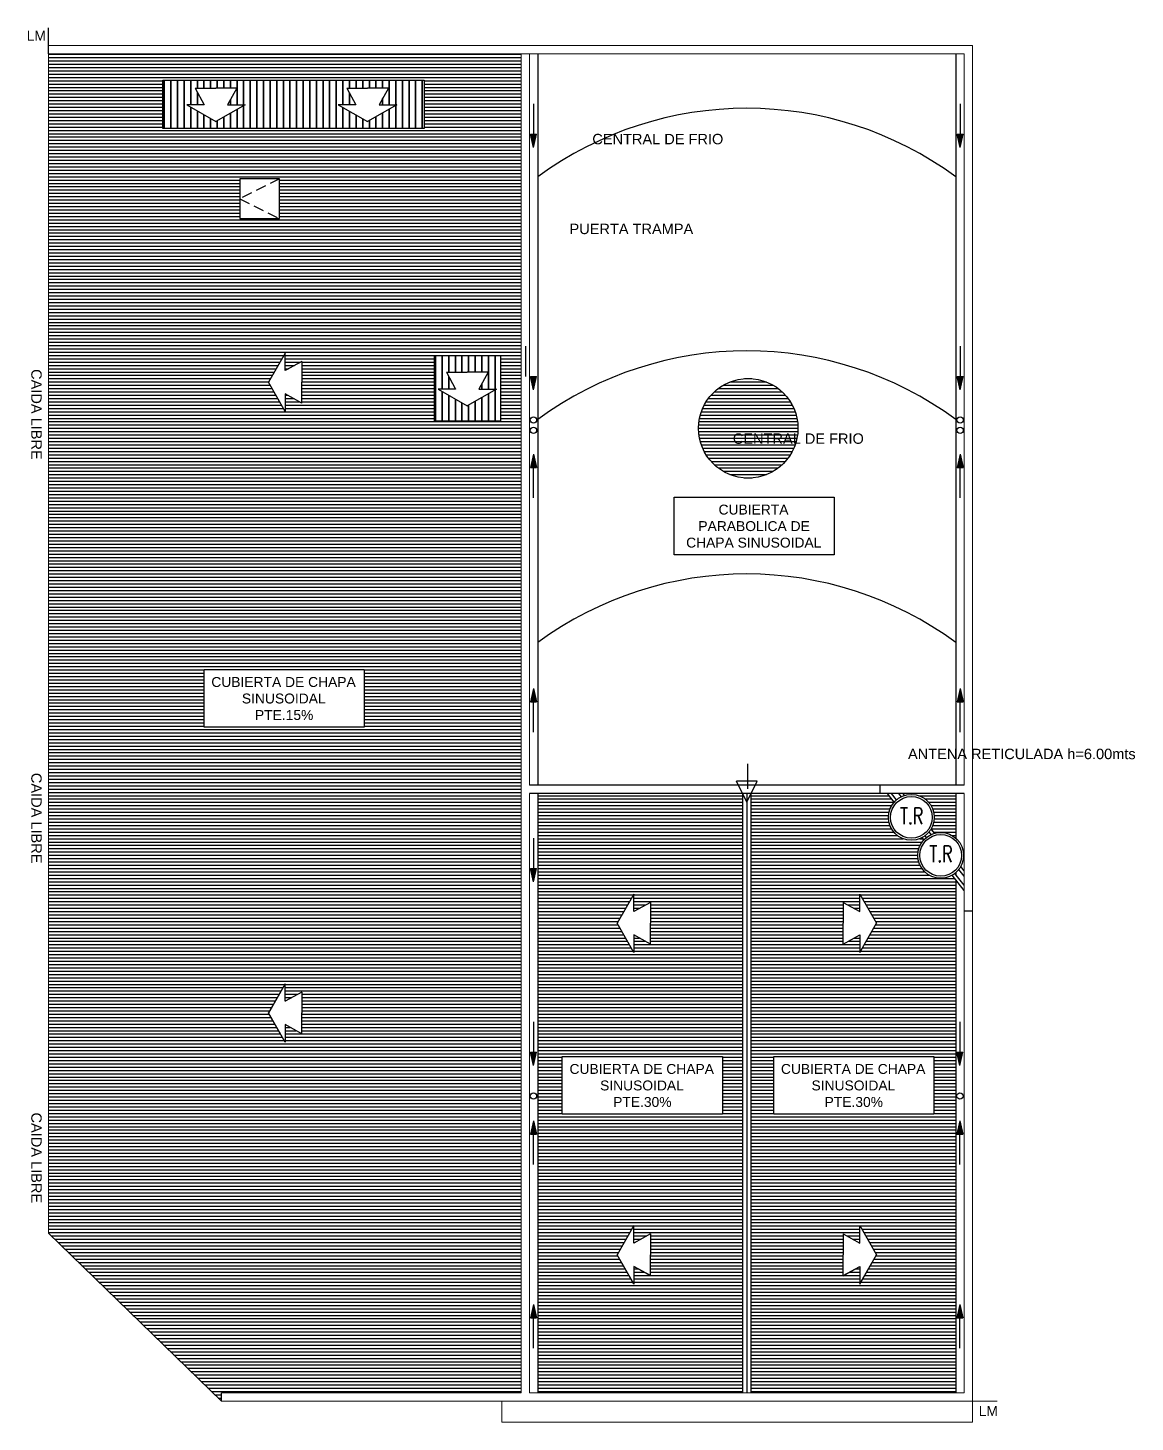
# Model space of a CAD drawing. Header units: millimetres. Extents: x 2448 to 2576, y 1154 to 1321.
# Drawn here: x 2541.81 to 2568.38, y 1285.03 to 1318.46 of the extents above; entities that cross this region are included whole.
import ezdxf
from ezdxf.enums import TextEntityAlignment as Align

# ---------------------------------------------------------------- set-up
doc = ezdxf.new("R2010")
doc.units = ezdxf.units.MM
doc.linetypes.add('HIDDEN', pattern=[0.375, 0.25, -0.125])
doc.linetypes.add('X-REF T19$0$HIDDEN', pattern=[0.375, 0.25, -0.125])
doc.styles.add('Arial', font='arial.ttf', dxfattribs={"height": 0.25})
doc.styles.add('COTAS', font='ROMANS.shx', dxfattribs={"width": 0.7})
doc.styles.get("Standard").update_dxf_attribs({"font": 'arial.ttf'})
doc.styles.add('X-REF T19$0$Arial', font='arial.ttf', dxfattribs={"height": 0.25})
doc.styles.add('X-REF T19$0$COTAS', font='ROMANS.shx', dxfattribs={"width": 0.7})
doc.styles.add('X-REF T19$0$Standard', font='txt')

# ---------------------------------------------------------------- blocks, each defined once
blk = doc.blocks.new('X-REF T19$0$Flecha')
for p, q in [((-0.198, 0.352), (0.002, 0.002)), ((-0.198, 0.141), (-0.198, 0.352)), ((-0.398, 0.252), (-0.198, 0.141)), ((-0.398, 0.252), (-0.398, 0.002)), ((-0.398, -0.248), (-0.398, 0.002)), ((-0.198, -0.348), (0.002, 0.002)), ((-0.398, -0.248), (-0.198, -0.138)), ((-0.198, -0.138), (-0.198, -0.348))]:
    blk.add_line(p, q)
blk = doc.blocks.new('X-REF T19$0$A$C04B75F45')
at = {"insert": (-0.16, 0.312), "char_height": 0.23751, "width": 0.79868, "attachment_point": 1, "style": 'X-REF T19$0$Standard'}
blk.add_mtext('\\pi0.19359;{\\fArial|b0|i0|c0|p34;LM}', dxfattribs=at)
blk = doc.blocks.new('X-REF T19$0$A$C70376564')
for p, q in [((0.5, 0.5), (0, 0.5)), ((0.25, 0), (0, 0.5)), ((0.25, 0), (0.5, 0.5))]:
    blk.add_line(p, q)
blk = doc.blocks.new('X-REF T19')
h = blk.add_hatch()
h.set_pattern_fill('LINE', color=8, scale=0.05)
h.set_pattern_definition([(0, (329.44977, 177.84881), (0, 0.15875), [])])
h.paths.add_polyline_path([(329.66, 178.459), (328.594, 178.435, -0.414214), (329.144, 177.885, -0.134242), (329.067, 177.605), (329.148, 177.503, -0.253672), (329.66, 177.387)])
h.paths.add_polyline_path([(319.231, 196.194), (307.889, 196.194), (307.889, 186.6), (307.889, 167.911), (312.038, 163.882), (312.038, 164.081), (319.231, 164.081), (319.231, 165.71)])
h.paths.add_polyline_path([(313.964, 173.694), (313.964, 173.194), (313.964, 172.694), (313.564, 172.916), (313.564, 172.494), (313.164, 173.194), (313.564, 173.894), (313.564, 173.472)], flags=16)
h.paths.add_polyline_path([(315.466, 180.045), (311.622, 180.045), (311.622, 181.428), (315.466, 181.428)], flags=16)
h.paths.add_polyline_path([(317.151, 187.384), (317.151, 188.964), (318.737, 188.964), (318.737, 187.384)], flags=16)
h.paths.add_polyline_path([(317.937, 187.757), (317.237, 188.157), (317.659, 188.157), (317.437, 188.557), (317.937, 188.557), (318.437, 188.557), (318.216, 188.157), (318.637, 188.157)], flags=0)
h.paths.add_polyline_path([(313.564, 187.619), (313.164, 188.319), (313.564, 189.019), (313.564, 188.597), (313.964, 188.819), (313.964, 188.319), (313.964, 187.819), (313.564, 188.04)], flags=16)
h.paths.add_polyline_path([(313.431, 192.244), (312.481, 192.244), (312.481, 193.194), (313.431, 193.194)], flags=16)
h.paths.add_polyline_path([(310.632, 194.401), (310.632, 195.564), (316.902, 195.564), (316.902, 194.401)], flags=16)
h.paths.add_polyline_path([(315.542, 194.572), (314.842, 194.972), (315.264, 194.972), (315.042, 195.372), (315.542, 195.372), (316.042, 195.372), (315.821, 194.972), (316.242, 194.972)], flags=0)
h.paths.add_polyline_path([(311.906, 194.572), (311.206, 194.972), (311.628, 194.972), (311.406, 195.372), (311.906, 195.372), (312.406, 195.372), (312.185, 194.972), (312.606, 194.972)], flags=0)
h.paths.add_polyline_path([(324.545, 178.452), (324.541, 178.459), (319.63, 178.459), (319.63, 164.081), (324.545, 164.081)])
h.paths.add_polyline_path([(324.06, 172.148), (324.06, 170.765), (320.217, 170.765), (320.217, 172.148)], flags=16)
h.paths.add_polyline_path([(321.934, 174.647), (321.534, 175.347), (321.934, 176.047), (321.934, 175.625), (322.334, 175.847), (322.334, 175.347), (322.334, 174.847), (321.934, 175.068)], flags=16)
h.paths.add_polyline_path([(321.934, 168.095), (321.934, 167.673), (322.334, 167.895), (322.334, 167.395), (322.334, 166.895), (321.934, 167.116), (321.934, 166.695), (321.534, 167.395)], flags=16)
h.paths.add_polyline_path([(329.66, 176.38), (329.569, 176.495, -0.574756), (328.748, 176.973, -0.189661), (328.895, 177.348), (328.854, 177.401, -0.567044), (328.044, 177.885, -0.183642), (328.182, 178.251), (328.018, 178.459), (324.751, 178.459), (324.745, 178.447), (324.745, 164.081), (329.66, 164.081)])
h.paths.add_polyline_path([(329.134, 172.148), (329.134, 170.765), (325.291, 170.765), (325.291, 172.148)], flags=16)
h.paths.add_polyline_path([(326.956, 174.847), (326.956, 175.347), (326.956, 175.847), (327.356, 175.625), (327.356, 176.047), (327.756, 175.347), (327.356, 174.647), (327.356, 175.068)], flags=16)
h.paths.add_polyline_path([(327.356, 168.095), (327.756, 167.395), (327.356, 166.695), (327.356, 167.116), (326.956, 166.895), (326.956, 167.395), (326.956, 167.895), (327.356, 167.673)], flags=16)
h.paths.add_polyline_path([(325.872, 187.215, 1), (323.484, 187.215, 1)])
h.paths.add_polyline_path([(315.653, 186.707), (318.922, 186.707), (318.922, 187.222), (315.653, 187.222)], flags=24)
h.paths.add_polyline_path([(312.281, 193.889), (315.55, 193.889), (315.55, 194.405), (312.281, 194.405)], flags=24)
h.paths.add_polyline_path([(311.55, 191.736), (314.644, 191.736), (314.644, 192.251), (311.55, 192.251)], flags=24)
h.paths.add_polyline_path([(311.72, 180.078), (315.305, 180.078), (315.305, 181.368), (311.72, 181.368)], flags=8)
h.paths.add_polyline_path([(320.314, 170.798), (323.899, 170.798), (323.899, 172.088), (320.314, 172.088)], flags=8)
h.paths.add_polyline_path([(325.388, 170.798), (328.974, 170.798), (328.974, 172.088), (325.388, 172.088)], flags=8)
h = blk.add_hatch()
h.set_pattern_fill('LINE', scale=0.05, angle=90)
h.paths.add_polyline_path([(316.902, 195.564), (310.632, 195.564), (310.632, 194.401), (316.902, 194.401)])
h.paths.add_polyline_path([(314.842, 194.972), (315.264, 194.972), (315.042, 195.372), (315.542, 195.372), (316.042, 195.372), (315.821, 194.972), (316.242, 194.972), (315.542, 194.572)], flags=16)
h.paths.add_polyline_path([(312.606, 194.972), (311.906, 194.572), (311.206, 194.972), (311.628, 194.972), (311.406, 195.372), (311.906, 195.372), (312.406, 195.372), (312.185, 194.972)], flags=16)
h.paths.add_polyline_path([(318.737, 188.964), (317.151, 188.964), (317.151, 187.384), (318.737, 187.384)])
h.paths.add_polyline_path([(317.937, 188.557), (318.437, 188.557), (318.216, 188.157), (318.637, 188.157), (317.937, 187.757), (317.237, 188.157), (317.659, 188.157), (317.437, 188.557)], flags=16)
h = blk.add_hatch(color=256)
h.dxf.hatch_style = 1
h.set_gradient(color1=(255, 255, 255), tint=1)
h.paths.add_polyline_path([(319.454, 194.266), (319.527, 193.948), (319.599, 194.266)])
h = blk.add_hatch(color=256)
h.dxf.hatch_style = 1
h.set_gradient(color1=(255, 255, 255), tint=1)
h.paths.add_polyline_path([(329.694, 194.266), (329.766, 193.948), (329.839, 194.266)])
h = blk.add_hatch(color=256)
h.dxf.hatch_style = 1
h.set_gradient(color1=(255, 255, 255), tint=1)
h.paths.add_polyline_path([(319.454, 188.458), (319.527, 188.14), (319.599, 188.458)])
h = blk.add_hatch(color=256)
h.dxf.hatch_style = 1
h.set_gradient(color1=(255, 255, 255), tint=1)
h.paths.add_polyline_path([(329.694, 188.458), (329.766, 188.14), (329.839, 188.458)])
h = blk.add_hatch(color=256)
h.dxf.hatch_style = 1
h.set_gradient(color1=(255, 255, 255), tint=1)
h.paths.add_polyline_path([(319.599, 186.273), (319.527, 186.591), (319.454, 186.273)])
h = blk.add_hatch(color=256)
h.dxf.hatch_style = 1
h.set_gradient(color1=(255, 255, 255), tint=1)
h.paths.add_polyline_path([(329.839, 186.273), (329.766, 186.591), (329.694, 186.273)])
h = blk.add_hatch(color=256)
h.dxf.hatch_style = 1
h.set_gradient(color1=(255, 255, 255), tint=1)
h.paths.add_polyline_path([(319.599, 180.657), (319.527, 180.975), (319.454, 180.657)])
h = blk.add_hatch(color=256)
h.dxf.hatch_style = 1
h.set_gradient(color1=(255, 255, 255), tint=1)
h.paths.add_polyline_path([(329.839, 180.657), (329.766, 180.975), (329.694, 180.657)])
h = blk.add_hatch(color=256)
h.dxf.hatch_style = 1
h.set_gradient(color1=(255, 255, 255), tint=1)
h.paths.add_polyline_path([(319.454, 176.655), (319.527, 176.337), (319.599, 176.655)])
h = blk.add_hatch(color=256)
h.dxf.hatch_style = 1
h.set_gradient(color1=(255, 255, 255), tint=1)
h.paths.add_polyline_path([(319.454, 172.25), (319.527, 171.932), (319.599, 172.25)])
h = blk.add_hatch(color=256)
h.dxf.hatch_style = 1
h.set_gradient(color1=(255, 255, 255), tint=1)
h.paths.add_polyline_path([(329.687, 172.25), (329.76, 171.932), (329.832, 172.25)])
h = blk.add_hatch(color=256)
h.dxf.hatch_style = 1
h.set_gradient(color1=(255, 255, 255), tint=1)
h.paths.add_polyline_path([(319.599, 170.29), (319.527, 170.608), (319.454, 170.29)])
h = blk.add_hatch(color=256)
h.dxf.hatch_style = 1
h.set_gradient(color1=(255, 255, 255), tint=1)
h.paths.add_polyline_path([(329.832, 170.29), (329.76, 170.608), (329.687, 170.29)])
h = blk.add_hatch(color=256)
h.dxf.hatch_style = 1
h.set_gradient(color1=(255, 255, 255), tint=1)
h.paths.add_polyline_path([(319.599, 165.885), (319.527, 166.203), (319.454, 165.885)])
h = blk.add_hatch(color=256)
h.dxf.hatch_style = 1
h.set_gradient(color1=(255, 255, 255), tint=1)
h.paths.add_polyline_path([(329.832, 165.885), (329.76, 166.203), (329.687, 165.885)])
at = {"lineweight": 13}
for p, q in [((307.889, 196.817), (307.889, 167.911)), ((307.889, 196.817), (307.889, 186.6)), ((330.059, 196.393), (307.889, 196.393)), ((330.059, 163.382), (330.059, 196.393)), ((329.86, 196.194), (307.889, 196.194)), ((319.231, 196.194), (319.231, 169.125)), ((319.231, 196.194), (319.231, 164.081)), ((319.43, 196.194), (319.429, 178.659)), ((329.86, 178.659), (329.86, 196.194)), ((319.43, 178.459), (319.429, 177.451)), ((319.43, 178.459), (319.43, 164.081)), ((329.86, 164.081), (329.86, 178.459)), ((319.231, 169.026), (319.231, 167.523)), ((307.889, 167.911), (312.038, 163.882)), ((319.231, 165.71), (319.231, 164.081)), ((319.43, 165.71), (319.43, 164.081)), ((312.038, 164.081), (319.231, 164.081)), ((312.038, 163.882), (317.645, 163.882)), ((312.038, 163.882), (330.652, 163.882)), ((313.464, 164.081), (316.336, 164.081)), ((316.435, 164.081), (319.231, 164.081)), ((317.645, 163.882), (319.883, 163.882)), ((318.764, 163.882), (318.764, 163.382)), ((319.43, 164.081), (319.883, 164.081)), ((319.43, 164.081), (329.86, 164.081)), ((318.764, 163.382), (330.059, 163.382))]:
    blk.add_line(p, q, dxfattribs=at)
for p, q in [((307.889, 196.194), (307.889, 196.817)), ((319.63, 196.194), (319.63, 178.659)), ((329.66, 196.194), (329.66, 178.659)), ((319.527, 194.995), (319.527, 194.266)), ((329.766, 194.995), (329.766, 194.266)), ((319.527, 193.948), (319.454, 194.266)), ((319.454, 194.266), (319.599, 194.266)), ((319.527, 193.948), (319.599, 194.266)), ((329.766, 193.948), (329.694, 194.266)), ((329.694, 194.266), (329.839, 194.266)), ((329.766, 193.948), (329.839, 194.266)), ((313.431, 193.194), (312.481, 193.194)), ((312.481, 193.194), (312.481, 192.244)), ((313.431, 192.244), (313.431, 193.194)), ((312.481, 192.244), (313.431, 192.244)), ((319.334, 189.186), (319.334, 188.458)), ((329.766, 189.186), (329.766, 188.458)), ((319.527, 188.14), (319.454, 188.458)), ((319.454, 188.458), (319.599, 188.458)), ((319.527, 188.14), (319.599, 188.458)), ((329.766, 188.14), (329.694, 188.458)), ((329.694, 188.458), (329.839, 188.458)), ((329.766, 188.14), (329.839, 188.458)), ((319.527, 186.591), (319.454, 186.273)), ((319.527, 186.591), (319.599, 186.273)), ((329.766, 186.591), (329.694, 186.273)), ((329.766, 186.591), (329.839, 186.273)), ((319.454, 186.273), (319.599, 186.273)), ((319.527, 185.544), (319.527, 186.273)), ((329.694, 186.273), (329.839, 186.273)), ((329.766, 185.544), (329.766, 186.273)), ((319.527, 180.975), (319.454, 180.657)), ((319.527, 180.975), (319.599, 180.657)), ((329.766, 180.975), (329.694, 180.657)), ((329.766, 180.975), (329.839, 180.657)), ((319.454, 180.657), (319.599, 180.657)), ((319.527, 179.928), (319.527, 180.657)), ((329.694, 180.657), (329.839, 180.657)), ((329.766, 179.928), (329.766, 180.657)), ((324.659, 179.171), (324.659, 178.572)), ((329.86, 178.659), (319.43, 178.659)), ((327.844, 178.459), (327.844, 178.659)), ((329.86, 178.459), (319.43, 178.459)), ((319.63, 178.459), (319.63, 164.081)), ((324.545, 178.459), (324.545, 164.081)), ((324.645, 178.459), (324.645, 164.081)), ((324.745, 178.459), (324.745, 164.081)), ((328.182, 178.251), (328.018, 178.459)), ((328.24, 178.307), (328.12, 178.459)), ((328.353, 178.38), (328.291, 178.459)), ((328.431, 178.411), (328.393, 178.459)), ((329.66, 178.459), (329.66, 177.387)), ((329.148, 177.503), (329.067, 177.605)), ((319.527, 177.383), (319.527, 176.655)), ((328.895, 177.348), (328.854, 177.401)), ((328.954, 177.403), (328.922, 177.444)), ((329.069, 177.474), (329.019, 177.537)), ((319.527, 176.337), (319.454, 176.655)), ((319.454, 176.655), (319.599, 176.655)), ((319.527, 176.337), (319.599, 176.655)), ((329.86, 176.256), (329.636, 176.539)), ((329.66, 176.559), (329.66, 176.509)), ((329.86, 176.472), (329.732, 176.635)), ((329.86, 176.602), (329.778, 176.705)), ((329.86, 176.127), (329.569, 176.495)), ((329.66, 176.38), (329.66, 164.081)), ((329.86, 175.643), (330.059, 175.643)), ((319.527, 172.979), (319.527, 172.25)), ((329.76, 172.979), (329.76, 172.25)), ((319.527, 171.932), (319.454, 172.25)), ((319.454, 172.25), (319.599, 172.25)), ((319.527, 171.932), (319.599, 172.25)), ((329.76, 171.932), (329.687, 172.25)), ((329.687, 172.25), (329.832, 172.25)), ((329.76, 171.932), (329.832, 172.25)), ((319.527, 170.608), (319.454, 170.29)), ((319.527, 170.608), (319.599, 170.29)), ((329.76, 170.608), (329.687, 170.29)), ((329.76, 170.608), (329.832, 170.29)), ((319.454, 170.29), (319.599, 170.29)), ((319.527, 169.561), (319.527, 170.29)), ((329.687, 170.29), (329.832, 170.29)), ((329.76, 169.561), (329.76, 170.29)), ((319.527, 166.203), (319.454, 165.885)), ((319.527, 166.203), (319.599, 165.885)), ((329.76, 166.203), (329.687, 165.885)), ((329.76, 166.203), (329.832, 165.885)), ((319.454, 165.885), (319.599, 165.885)), ((319.527, 165.156), (319.527, 165.885)), ((329.687, 165.885), (329.832, 165.885)), ((329.76, 165.156), (329.76, 165.885)), ((312.038, 163.882), (312.038, 164.081))]:
    blk.add_line(p, q)
at = {"linetype": 'X-REF T19$0$HIDDEN'}
for p, q in [((313.431, 193.194), (312.481, 192.719)), ((312.481, 192.719), (313.431, 192.244))]:
    blk.add_line(p, q, dxfattribs=at)
for points in [[(310.632, 195.564), (316.902, 195.564), (316.902, 194.401), (310.632, 194.401)], [(317.151, 188.964), (318.737, 188.964), (318.737, 187.384), (317.151, 187.384)], [(322.9, 185.562), (326.743, 185.562), (326.743, 184.179), (322.9, 184.179)], [(311.622, 181.428), (315.466, 181.428), (315.466, 180.045), (311.622, 180.045)], [(320.217, 172.148), (324.06, 172.148), (324.06, 170.765), (320.217, 170.765)], [(325.291, 172.148), (329.134, 172.148), (329.134, 170.765), (325.291, 170.765)]]:
    blk.add_lwpolyline(points, close=True)
for centre, radius in [((324.678, 187.215), 1.194), ((319.525, 187.412), 0.0756), ((319.525, 187.164), 0.0756), ((329.764, 187.412), 0.0756), ((329.764, 187.164), 0.0756), ((319.525, 171.204), 0.0756), ((329.758, 171.204), 0.0756)]:
    blk.add_circle(centre, radius)
at = {"linetype": 'ByBlock', "ltscale": 3.05}
for centre, radius in [((328.594, 177.885), 0.55), ((328.594, 177.885), 0.5), ((329.298, 176.973), 0.55), ((329.298, 176.973), 0.5)]:
    blk.add_circle(centre, radius, dxfattribs=at)
for centre in [(324.645, 186.419), (324.645, 180.601), (324.645, 175.251)]:
    blk.add_arc(centre, 8.47, 53.694, 126.306)
for name, p in [('X-REF T19$0$A$C04B75F45', (307.332, 196.434)), ('X-REF T19$0$A$C70376564', (324.396, 178.249))]:
    blk.add_blockref(name, p)
at = {"yscale": 2, "zscale": 2}
for p, xscale, rotation in [((311.903, 194.575), 2, 270), ((315.539, 194.575), 2, 270), ((313.168, 188.322), 2, 180), ((317.934, 187.761), 2, 270), ((321.538, 175.35), 2, 180), ((327.752, 175.35), -2, 180), ((313.168, 173.197), 2, 180), ((321.538, 167.398), 2, 180), ((327.752, 167.398), -2, 180)]:
    blk.add_blockref('X-REF T19$0$Flecha', p, dxfattribs=dict(at, xscale=xscale, rotation=rotation))
at = {"style": 'X-REF T19$0$COTAS', "width": 0.7}
for p in [(328.6, 177.721), (329.304, 176.809)]:
    blk.add_text('T.R', height=0.394, dxfattribs=at).set_placement(p, align=Align.CENTER)
for s, insert, char_height, width, attachment_point, style in [('CENTRAL DE FRIO', (324.081, 194.022), 0.25, 11.71958, 9, 'X-REF T19$0$Arial'), ('PUERTA TRAMPA', (323.359, 191.868), 0.25, 11.71958, 9, 'X-REF T19$0$Arial'), ('CENTRAL DE FRIO', (327.453, 186.839), 0.25, 11.71958, 9, 'X-REF T19$0$Arial'), ('\\pi0.93644;{\\fArial|b0|i0|c0|p34;CUBIERTA \\P\\pi0.45211;PARABOLICA DE \\P\\pi0.15887;CHAPA SINUSOIDAL}', (323.03, 185.384), 0.23751, 3.53446, 1, 'X-REF T19$0$Standard'), ('\\pi0.04222;{\\fArial|b0|i0|c0|p34;CUBIERTA DE CHAPA \\P\\pi0.77572;SINUSOIDAL\\P\\pi1.08946;PTE.15%}', (311.753, 181.249), 0.23751, 3.53446, 1, 'X-REF T19$0$Standard'), ('ANTENA RETICULADA h=6.00mts', (333.975, 179.277), 0.25, 11.71958, 9, 'X-REF T19$0$Arial'), ('\\pi0.04222;{\\fArial|b0|i0|c0|p34;CUBIERTA DE CHAPA \\P\\pi0.77572;SINUSOIDAL\\P\\pi1.08946;PTE.30%}', (320.348, 171.97), 0.23751, 3.53446, 1, 'X-REF T19$0$Standard'), ('\\pi0.04222;{\\fArial|b0|i0|c0|p34;CUBIERTA DE CHAPA \\P\\pi0.77572;SINUSOIDAL\\P\\pi1.08946;PTE.30%}', (325.422, 171.97), 0.23751, 3.53446, 1, 'X-REF T19$0$Standard'), ('\\pi0.19359;{\\fArial|b0|i0|c0|p34;LM}', (330.016, 163.768), 0.23751, 0.79868, 1, 'X-REF T19$0$Standard')]:
    blk.add_mtext(s, dxfattribs=dict(insert=insert, char_height=char_height, width=width, attachment_point=attachment_point, style=style))
at = {"char_height": 0.25, "width": 5.66473, "attachment_point": 9, "rotation": 270, "style": 'X-REF T19$0$Arial'}
for insert in [(307.471, 186.461), (307.471, 176.778), (307.471, 168.633)]:
    blk.add_mtext('CAIDA LIBRE', dxfattribs=dict(at, insert=insert))
blk = doc.blocks.new('Flecha')
for p, q in [((-0.198, 0.352), (0.002, 0.002)), ((-0.198, 0.141), (-0.198, 0.352)), ((-0.398, 0.252), (-0.198, 0.141)), ((-0.398, 0.252), (-0.398, 0.002)), ((-0.398, -0.248), (-0.398, 0.002)), ((-0.198, -0.348), (0.002, 0.002)), ((-0.398, -0.248), (-0.198, -0.138)), ((-0.198, -0.138), (-0.198, -0.348))]:
    blk.add_line(p, q)
blk = doc.blocks.new('A$C04B75F45')
at = {"insert": (-0.16, 0.312), "char_height": 0.23751, "width": 0.79868, "attachment_point": 1}
blk.add_mtext('\\pi0.19359;LM', dxfattribs=at)
blk = doc.blocks.new('A$C70376564')
for p, q in [((0.5, 0.5), (0, 0.5)), ((0.25, 0), (0, 0.5)), ((0.25, 0), (0.5, 0.5))]:
    blk.add_line(p, q)

msp = doc.modelspace()

# ---------------------------------------------------------------- hatches: boundary and pattern name
h = msp.add_hatch()
h.set_pattern_fill('LINE', color=8, scale=0.05)
h.set_pattern_definition([(0, (2563.8638, 1299.49695), (0, 0.15875), [])])
h.paths.add_polyline_path([(2564.074, 1300.107), (2563.008, 1300.083, -0.414214), (2563.558, 1299.533, -0.134242), (2563.481, 1299.254), (2563.562, 1299.151, -0.253672), (2564.074, 1299.035)])
h.paths.add_polyline_path([(2553.645, 1317.842), (2542.303, 1317.842), (2542.303, 1308.248), (2542.303, 1289.559), (2546.452, 1285.53), (2546.452, 1285.729), (2553.645, 1285.729), (2553.645, 1287.358)])
h.paths.add_polyline_path([(2548.378, 1295.342), (2548.378, 1294.842), (2548.378, 1294.342), (2547.978, 1294.564), (2547.978, 1294.142), (2547.578, 1294.842), (2547.978, 1295.542), (2547.978, 1295.121)], flags=16)
h.paths.add_polyline_path([(2549.88, 1301.693), (2546.036, 1301.693), (2546.036, 1303.076), (2549.88, 1303.076)], flags=16)
h.paths.add_polyline_path([(2551.565, 1309.032), (2551.565, 1310.612), (2553.151, 1310.612), (2553.151, 1309.032)], flags=16)
h.paths.add_polyline_path([(2552.352, 1309.405), (2551.652, 1309.805), (2552.073, 1309.805), (2551.852, 1310.205), (2552.352, 1310.205), (2552.852, 1310.205), (2552.63, 1309.805), (2553.052, 1309.805)], flags=0)
h.paths.add_polyline_path([(2547.978, 1309.267), (2547.578, 1309.967), (2547.978, 1310.667), (2547.978, 1310.245), (2548.378, 1310.467), (2548.378, 1309.967), (2548.378, 1309.467), (2547.978, 1309.689)], flags=16)
h.paths.add_polyline_path([(2547.845, 1313.892), (2546.895, 1313.892), (2546.895, 1314.842), (2547.845, 1314.842)], flags=16)
h.paths.add_polyline_path([(2545.046, 1316.049), (2545.046, 1317.212), (2551.316, 1317.212), (2551.316, 1316.049)], flags=16)
h.paths.add_polyline_path([(2549.956, 1316.22), (2549.256, 1316.62), (2549.678, 1316.62), (2549.456, 1317.02), (2549.956, 1317.02), (2550.456, 1317.02), (2550.235, 1316.62), (2550.656, 1316.62)], flags=0)
h.paths.add_polyline_path([(2546.32, 1316.22), (2545.62, 1316.62), (2546.042, 1316.62), (2545.82, 1317.02), (2546.32, 1317.02), (2546.82, 1317.02), (2546.599, 1316.62), (2547.02, 1316.62)], flags=0)
h.paths.add_polyline_path([(2558.959, 1300.1), (2558.955, 1300.107), (2554.044, 1300.107), (2554.044, 1285.729), (2558.959, 1285.729)])
h.paths.add_polyline_path([(2558.474, 1293.796), (2558.474, 1292.413), (2554.631, 1292.413), (2554.631, 1293.796)], flags=16)
h.paths.add_polyline_path([(2556.348, 1296.295), (2555.948, 1296.995), (2556.348, 1297.695), (2556.348, 1297.273), (2556.748, 1297.495), (2556.748, 1296.995), (2556.748, 1296.495), (2556.348, 1296.716)], flags=16)
h.paths.add_polyline_path([(2556.348, 1289.743), (2556.348, 1289.322), (2556.748, 1289.543), (2556.748, 1289.043), (2556.748, 1288.543), (2556.348, 1288.765), (2556.348, 1288.343), (2555.948, 1289.043)], flags=16)
h.paths.add_polyline_path([(2564.074, 1298.028), (2563.983, 1298.143, -0.574756), (2563.162, 1298.621, -0.189661), (2563.309, 1298.996), (2563.268, 1299.049, -0.567044), (2562.458, 1299.533, -0.183642), (2562.597, 1299.899), (2562.432, 1300.107), (2559.165, 1300.107), (2559.159, 1300.095), (2559.159, 1285.729), (2564.074, 1285.729)])
h.paths.add_polyline_path([(2563.548, 1293.796), (2563.548, 1292.413), (2559.705, 1292.413), (2559.705, 1293.796)], flags=16)
h.paths.add_polyline_path([(2561.37, 1296.495), (2561.37, 1296.995), (2561.37, 1297.495), (2561.77, 1297.273), (2561.77, 1297.695), (2562.17, 1296.995), (2561.77, 1296.295), (2561.77, 1296.716)], flags=16)
h.paths.add_polyline_path([(2561.77, 1289.743), (2562.17, 1289.043), (2561.77, 1288.343), (2561.77, 1288.765), (2561.37, 1288.543), (2561.37, 1289.043), (2561.37, 1289.543), (2561.77, 1289.322)], flags=16)
h.paths.add_polyline_path([(2560.286, 1308.863, 1), (2557.898, 1308.863, 1)])
h.paths.add_polyline_path([(2550.067, 1308.355), (2553.336, 1308.355), (2553.336, 1308.87), (2550.067, 1308.87)], flags=24)
h.paths.add_polyline_path([(2546.695, 1315.537), (2549.964, 1315.537), (2549.964, 1316.053), (2546.695, 1316.053)], flags=24)
h.paths.add_polyline_path([(2545.964, 1313.384), (2549.058, 1313.384), (2549.058, 1313.899), (2545.964, 1313.899)], flags=24)
h.paths.add_polyline_path([(2546.134, 1301.726), (2549.719, 1301.726), (2549.719, 1303.016), (2546.134, 1303.016)], flags=8)
h.paths.add_polyline_path([(2554.728, 1292.447), (2558.313, 1292.447), (2558.313, 1293.736), (2554.728, 1293.736)], flags=8)
h.paths.add_polyline_path([(2559.802, 1292.447), (2563.388, 1292.447), (2563.388, 1293.736), (2559.802, 1293.736)], flags=8)
h = msp.add_hatch()
h.set_pattern_fill('LINE', scale=0.05, angle=90)
h.set_pattern_definition([(90, (2234.41403, 1121.64814), (-0.15875, 1e-17), [])])
h.paths.add_polyline_path([(2551.316, 1316.049), (2551.316, 1317.212), (2545.046, 1317.212), (2545.046, 1316.049)])
h.paths.add_polyline_path([(2549.256, 1316.62), (2549.678, 1316.62), (2549.456, 1317.02), (2549.956, 1317.02), (2550.456, 1317.02), (2550.235, 1316.62), (2550.656, 1316.62), (2549.956, 1316.22)], flags=16)
h.paths.add_polyline_path([(2547.02, 1316.62), (2546.32, 1316.22), (2545.62, 1316.62), (2546.042, 1316.62), (2545.82, 1317.02), (2546.32, 1317.02), (2546.82, 1317.02), (2546.599, 1316.62)], flags=16)
h.paths.add_polyline_path([(2551.565, 1310.612), (2551.565, 1309.032), (2553.151, 1309.032), (2553.151, 1310.612)])
h.paths.add_polyline_path([(2552.352, 1310.205), (2552.852, 1310.205), (2552.63, 1309.805), (2553.052, 1309.805), (2552.352, 1309.405), (2551.652, 1309.805), (2552.073, 1309.805), (2551.852, 1310.205)], flags=16)
h = msp.add_hatch(color=256)
h.dxf.hatch_style = 1
h.set_gradient(color1=(255, 255, 255), tint=1)
h.paths.add_polyline_path([(2553.868, 1315.914), (2553.941, 1315.596), (2554.013, 1315.914)])
h = msp.add_hatch(color=256)
h.dxf.hatch_style = 1
h.set_gradient(color1=(255, 255, 255), tint=1)
h.paths.add_polyline_path([(2564.108, 1315.914), (2564.18, 1315.596), (2564.253, 1315.914)])
h = msp.add_hatch(color=256)
h.dxf.hatch_style = 1
h.set_gradient(color1=(255, 255, 255), tint=1)
h.paths.add_polyline_path([(2553.868, 1310.106), (2553.941, 1309.788), (2554.013, 1310.106)])
h = msp.add_hatch(color=256)
h.dxf.hatch_style = 1
h.set_gradient(color1=(255, 255, 255), tint=1)
h.paths.add_polyline_path([(2564.108, 1310.106), (2564.18, 1309.788), (2564.253, 1310.106)])
h = msp.add_hatch(color=256)
h.dxf.hatch_style = 1
h.set_gradient(color1=(255, 255, 255), tint=1)
h.paths.add_polyline_path([(2554.013, 1307.921), (2553.941, 1308.239), (2553.868, 1307.921)])
h = msp.add_hatch(color=256)
h.dxf.hatch_style = 1
h.set_gradient(color1=(255, 255, 255), tint=1)
h.paths.add_polyline_path([(2564.253, 1307.921), (2564.18, 1308.239), (2564.108, 1307.921)])
h = msp.add_hatch(color=256)
h.dxf.hatch_style = 1
h.set_gradient(color1=(255, 255, 255), tint=1)
h.paths.add_polyline_path([(2554.013, 1302.305), (2553.941, 1302.623), (2553.868, 1302.305)])
h = msp.add_hatch(color=256)
h.dxf.hatch_style = 1
h.set_gradient(color1=(255, 255, 255), tint=1)
h.paths.add_polyline_path([(2564.253, 1302.305), (2564.18, 1302.623), (2564.108, 1302.305)])
h = msp.add_hatch(color=256)
h.dxf.hatch_style = 1
h.set_gradient(color1=(255, 255, 255), tint=1)
h.paths.add_polyline_path([(2553.868, 1298.303), (2553.941, 1297.985), (2554.013, 1298.303)])
h = msp.add_hatch(color=256)
h.dxf.hatch_style = 1
h.set_gradient(color1=(255, 255, 255), tint=1)
h.paths.add_polyline_path([(2553.868, 1293.898), (2553.941, 1293.58), (2554.013, 1293.898)])
h = msp.add_hatch(color=256)
h.dxf.hatch_style = 1
h.set_gradient(color1=(255, 255, 255), tint=1)
h.paths.add_polyline_path([(2564.101, 1293.898), (2564.174, 1293.58), (2564.246, 1293.898)])
h = msp.add_hatch(color=256)
h.dxf.hatch_style = 1
h.set_gradient(color1=(255, 255, 255), tint=1)
h.paths.add_polyline_path([(2554.013, 1291.938), (2553.941, 1292.256), (2553.868, 1291.938)])
h = msp.add_hatch(color=256)
h.dxf.hatch_style = 1
h.set_gradient(color1=(255, 255, 255), tint=1)
h.paths.add_polyline_path([(2564.246, 1291.938), (2564.174, 1292.256), (2564.101, 1291.938)])
h = msp.add_hatch(color=256)
h.dxf.hatch_style = 1
h.set_gradient(color1=(255, 255, 255), tint=1)
h.paths.add_polyline_path([(2554.013, 1287.533), (2553.941, 1287.851), (2553.868, 1287.533)])
h = msp.add_hatch(color=256)
h.dxf.hatch_style = 1
h.set_gradient(color1=(255, 255, 255), tint=1)
h.paths.add_polyline_path([(2564.246, 1287.533), (2564.174, 1287.851), (2564.101, 1287.533)])

# ---------------------------------------------------------------- linework, layer by layer
at = {"lineweight": 13}
for p, q in [((2542.303, 1318.465), (2542.303, 1289.559)), ((2542.303, 1318.465), (2542.303, 1308.248)), ((2564.473, 1318.041), (2542.303, 1318.041)), ((2564.473, 1285.03), (2564.473, 1318.041)), ((2564.274, 1317.842), (2542.303, 1317.842)), ((2553.645, 1317.842), (2553.645, 1290.773)), ((2553.645, 1317.842), (2553.645, 1285.729)), ((2553.844, 1317.842), (2553.843, 1300.307)), ((2564.274, 1300.307), (2564.274, 1317.842)), ((2553.844, 1300.107), (2553.843, 1299.099)), ((2553.844, 1300.107), (2553.844, 1285.729)), ((2564.274, 1285.729), (2564.274, 1300.107)), ((2553.645, 1290.674), (2553.645, 1289.171)), ((2542.303, 1289.559), (2546.452, 1285.53)), ((2553.645, 1287.358), (2553.645, 1285.729)), ((2553.844, 1287.358), (2553.844, 1285.729)), ((2546.452, 1285.729), (2553.645, 1285.729)), ((2547.878, 1285.729), (2550.75, 1285.729)), ((2550.849, 1285.729), (2553.645, 1285.729)), ((2553.844, 1285.729), (2554.297, 1285.729)), ((2553.844, 1285.729), (2564.274, 1285.729)), ((2546.452, 1285.53), (2552.059, 1285.53)), ((2546.452, 1285.53), (2565.066, 1285.53)), ((2552.059, 1285.53), (2554.297, 1285.53)), ((2553.178, 1285.53), (2553.178, 1285.03)), ((2553.178, 1285.03), (2564.473, 1285.03))]:
    msp.add_line(p, q, dxfattribs=at)
for p, q in [((2542.303, 1317.842), (2542.303, 1318.465)), ((2554.044, 1317.842), (2554.044, 1300.307)), ((2564.074, 1317.842), (2564.074, 1300.307)), ((2553.941, 1316.643), (2553.941, 1315.914)), ((2564.18, 1316.643), (2564.18, 1315.914)), ((2553.941, 1315.596), (2553.868, 1315.914)), ((2553.868, 1315.914), (2554.013, 1315.914)), ((2553.941, 1315.596), (2554.013, 1315.914)), ((2564.18, 1315.596), (2564.108, 1315.914)), ((2564.108, 1315.914), (2564.253, 1315.914)), ((2564.18, 1315.596), (2564.253, 1315.914)), ((2547.845, 1314.842), (2546.895, 1314.842)), ((2546.895, 1314.842), (2546.895, 1313.892)), ((2547.845, 1313.892), (2547.845, 1314.842)), ((2546.895, 1313.892), (2547.845, 1313.892)), ((2553.748, 1310.834), (2553.748, 1310.106)), ((2564.18, 1310.834), (2564.18, 1310.106)), ((2553.941, 1309.788), (2553.868, 1310.106)), ((2553.868, 1310.106), (2554.013, 1310.106)), ((2553.941, 1309.788), (2554.013, 1310.106)), ((2564.18, 1309.788), (2564.108, 1310.106)), ((2564.108, 1310.106), (2564.253, 1310.106)), ((2564.18, 1309.788), (2564.253, 1310.106)), ((2553.941, 1308.239), (2553.868, 1307.921)), ((2553.941, 1308.239), (2554.013, 1307.921)), ((2564.18, 1308.239), (2564.108, 1307.921)), ((2564.18, 1308.239), (2564.253, 1307.921)), ((2553.868, 1307.921), (2554.013, 1307.921)), ((2553.941, 1307.192), (2553.941, 1307.921)), ((2564.108, 1307.921), (2564.253, 1307.921)), ((2564.18, 1307.192), (2564.18, 1307.921)), ((2553.941, 1302.623), (2553.868, 1302.305)), ((2553.941, 1302.623), (2554.013, 1302.305)), ((2564.18, 1302.623), (2564.108, 1302.305)), ((2564.18, 1302.623), (2564.253, 1302.305)), ((2553.868, 1302.305), (2554.013, 1302.305)), ((2553.941, 1301.576), (2553.941, 1302.305)), ((2564.108, 1302.305), (2564.253, 1302.305)), ((2564.18, 1301.576), (2564.18, 1302.305)), ((2559.073, 1300.819), (2559.073, 1300.22)), ((2564.274, 1300.307), (2553.844, 1300.307)), ((2562.258, 1300.107), (2562.258, 1300.307)), ((2564.274, 1300.107), (2553.844, 1300.107)), ((2554.044, 1300.107), (2554.044, 1285.729)), ((2558.959, 1300.107), (2558.959, 1285.729)), ((2559.059, 1300.107), (2559.059, 1285.729)), ((2559.159, 1300.107), (2559.159, 1285.729)), ((2562.597, 1299.899), (2562.432, 1300.107)), ((2562.654, 1299.955), (2562.534, 1300.107)), ((2562.767, 1300.028), (2562.705, 1300.107)), ((2562.845, 1300.059), (2562.807, 1300.107)), ((2564.074, 1300.107), (2564.074, 1299.035)), ((2553.941, 1299.032), (2553.941, 1298.303)), ((2563.309, 1298.996), (2563.268, 1299.049)), ((2563.368, 1299.051), (2563.336, 1299.092)), ((2563.483, 1299.122), (2563.433, 1299.185)), ((2563.562, 1299.151), (2563.481, 1299.254)), ((2553.941, 1297.985), (2553.868, 1298.303)), ((2553.868, 1298.303), (2554.013, 1298.303)), ((2553.941, 1297.985), (2554.013, 1298.303)), ((2564.274, 1298.121), (2564.146, 1298.283)), ((2564.274, 1298.25), (2564.192, 1298.353)), ((2564.274, 1297.775), (2563.983, 1298.143)), ((2564.274, 1297.904), (2564.05, 1298.188)), ((2564.074, 1298.207), (2564.074, 1298.157)), ((2564.074, 1298.028), (2564.074, 1285.729)), ((2564.274, 1297.291), (2564.473, 1297.291)), ((2553.941, 1294.627), (2553.941, 1293.898)), ((2564.174, 1294.627), (2564.174, 1293.898)), ((2553.941, 1293.58), (2553.868, 1293.898)), ((2553.868, 1293.898), (2554.013, 1293.898)), ((2553.941, 1293.58), (2554.013, 1293.898)), ((2564.174, 1293.58), (2564.101, 1293.898)), ((2564.101, 1293.898), (2564.246, 1293.898)), ((2564.174, 1293.58), (2564.246, 1293.898)), ((2553.941, 1292.256), (2553.868, 1291.938)), ((2553.941, 1292.256), (2554.013, 1291.938)), ((2564.174, 1292.256), (2564.101, 1291.938)), ((2564.174, 1292.256), (2564.246, 1291.938)), ((2553.868, 1291.938), (2554.013, 1291.938)), ((2553.941, 1291.21), (2553.941, 1291.938)), ((2564.101, 1291.938), (2564.246, 1291.938)), ((2564.174, 1291.21), (2564.174, 1291.938)), ((2553.941, 1287.851), (2553.868, 1287.533)), ((2553.941, 1287.851), (2554.013, 1287.533)), ((2564.174, 1287.851), (2564.101, 1287.533)), ((2564.174, 1287.851), (2564.246, 1287.533)), ((2553.868, 1287.533), (2554.013, 1287.533)), ((2553.941, 1286.805), (2553.941, 1287.533)), ((2564.101, 1287.533), (2564.246, 1287.533)), ((2564.174, 1286.805), (2564.174, 1287.533)), ((2546.452, 1285.53), (2546.452, 1285.729))]:
    msp.add_line(p, q)
at = {"linetype": 'HIDDEN'}
for p, q in [((2547.845, 1314.842), (2546.895, 1314.367)), ((2546.895, 1314.367), (2547.845, 1313.892))]:
    msp.add_line(p, q, dxfattribs=at)
for points in [[(2545.046, 1317.212), (2551.316, 1317.212), (2551.316, 1316.049), (2545.046, 1316.049)], [(2551.565, 1310.612), (2553.151, 1310.612), (2553.151, 1309.032), (2551.565, 1309.032)], [(2557.314, 1307.21), (2561.157, 1307.21), (2561.157, 1305.827), (2557.314, 1305.827)], [(2546.036, 1303.076), (2549.88, 1303.076), (2549.88, 1301.693), (2546.036, 1301.693)], [(2554.631, 1293.796), (2558.474, 1293.796), (2558.474, 1292.413), (2554.631, 1292.413)], [(2559.705, 1293.796), (2563.548, 1293.796), (2563.548, 1292.413), (2559.705, 1292.413)]]:
    msp.add_lwpolyline(points, close=True)
for centre, radius in [((2559.092, 1308.863), 1.194), ((2553.939, 1309.06), 0.0756), ((2564.178, 1309.06), 0.0756), ((2553.939, 1308.812), 0.0756), ((2564.178, 1308.812), 0.0756), ((2553.939, 1292.852), 0.0756), ((2564.172, 1292.852), 0.0756)]:
    msp.add_circle(centre, radius)
at = {"linetype": 'ByBlock', "ltscale": 3.05}
for centre, radius in [((2563.008, 1299.533), 0.55), ((2563.008, 1299.533), 0.5), ((2563.712, 1298.621), 0.55), ((2563.712, 1298.621), 0.5)]:
    msp.add_circle(centre, radius, dxfattribs=at)
for centre in [(2559.059, 1308.067), (2559.059, 1302.249), (2559.059, 1296.899)]:
    msp.add_arc(centre, 8.47, 53.694, 126.306)

# ---------------------------------------------------------------- block references
for name, p in [('X-REF T19', (2234.414, 1121.648)), ('A$C04B75F45', (2541.746, 1318.083)), ('A$C70376564', (2558.81, 1299.897))]:
    msp.add_blockref(name, p)
at = {"yscale": 2, "zscale": 2}
for p, xscale, rotation in [((2546.317, 1316.224), 2, 270), ((2549.953, 1316.224), 2, 270), ((2547.582, 1309.97), 2, 180), ((2552.348, 1309.409), 2, 270), ((2555.952, 1296.998), 2, 180), ((2562.166, 1296.998), -2, 180), ((2547.582, 1294.846), 2, 180), ((2555.952, 1289.047), 2, 180), ((2562.166, 1289.047), -2, 180)]:
    msp.add_blockref('Flecha', p, dxfattribs=dict(at, xscale=xscale, rotation=rotation))

# ---------------------------------------------------------------- texts
at = {"style": 'COTAS', "width": 0.7}
for p in [(2563.014, 1299.37), (2563.718, 1298.457)]:
    msp.add_text('T.R', height=0.394, dxfattribs=at).set_placement(p, align=Align.CENTER)
at = {"char_height": 0.25, "width": 11.71958, "attachment_point": 9, "style": 'Arial'}
for s, insert in [('CENTRAL DE FRIO', (2558.495, 1315.67)), ('PUERTA TRAMPA', (2557.773, 1313.516)), ('CENTRAL DE FRIO', (2561.867, 1308.487)), ('ANTENA RETICULADA h=6.00mts', (2568.39, 1300.925))]:
    msp.add_mtext(s, dxfattribs=dict(at, insert=insert))
at = {"char_height": 0.25, "width": 5.66473, "attachment_point": 9, "rotation": 270, "style": 'Arial'}
for insert in [(2541.885, 1308.109), (2541.885, 1298.426), (2541.885, 1290.281)]:
    msp.add_mtext('CAIDA LIBRE', dxfattribs=dict(at, insert=insert))
at = {"char_height": 0.23751, "attachment_point": 1}
for s, insert, width in [('\\pi0.93644;CUBIERTA \\P\\pi0.45211;PARABOLICA DE \\P\\pi0.15887;CHAPA SINUSOIDAL', (2557.445, 1307.032), 3.53446), ('\\pi0.04222;CUBIERTA DE CHAPA \\P\\pi0.77572;SINUSOIDAL\\P\\pi1.08946;PTE.15%', (2546.167, 1302.898), 3.53446), ('\\pi0.04222;CUBIERTA DE CHAPA \\P\\pi0.77572;SINUSOIDAL\\P\\pi1.08946;PTE.30%', (2554.762, 1293.618), 3.53446), ('\\pi0.04222;CUBIERTA DE CHAPA \\P\\pi0.77572;SINUSOIDAL\\P\\pi1.08946;PTE.30%', (2559.836, 1293.618), 3.53446), ('\\pi0.19359;LM', (2564.43, 1285.416), 0.79868)]:
    msp.add_mtext(s, dxfattribs=dict(at, insert=insert, width=width))

doc.saveas('drawing.dxf')
